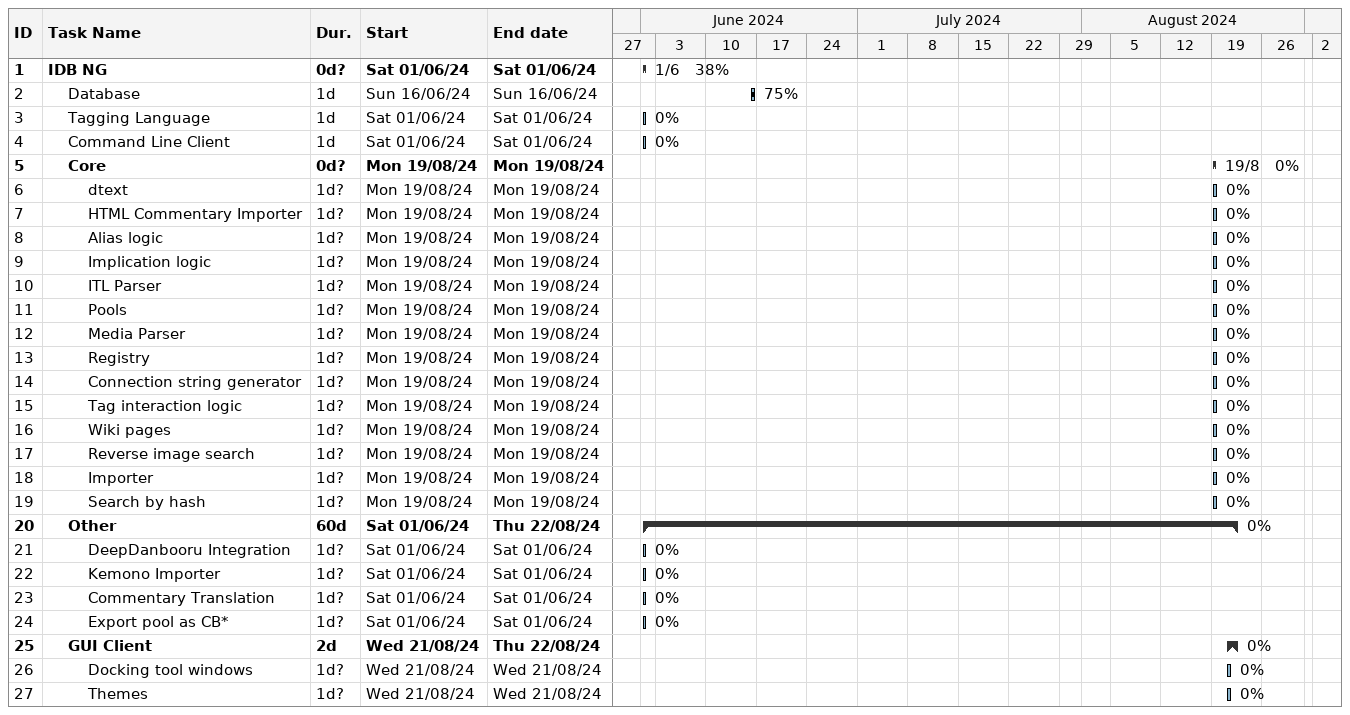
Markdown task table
| ID | Level | Task | Duration | Start | Finish | % complete |
|---|---|---|---|---|---|---|
| 1 | 1 | **IDB NG** | 0d? | 2024-06-01 | 2024-06-01 | 38 |
| 2 | 2 | Database | 1d | 2024-06-16 | 2024-06-16 | 75 |
| 3 | 2 | Tagging Language | 1d | 2024-06-01 | 2024-06-01 | 0 |
| 4 | 2 | Command Line Client | 1d | 2024-06-01 | 2024-06-01 | 0 |
| 5 | 2 | **Core** | 0d? | 2024-08-19 | 2024-08-19 | 0 |
| 6 | 3 | dtext | 1d? | 2024-08-19 | 2024-08-19 | 0 |
| 7 | 3 | HTML Commentary Importer | 1d? | 2024-08-19 | 2024-08-19 | 0 |
| 8 | 3 | Alias logic | 1d? | 2024-08-19 | 2024-08-19 | 0 |
| 9 | 3 | Implication logic | 1d? | 2024-08-19 | 2024-08-19 | 0 |
| 10 | 3 | ITL Parser | 1d? | 2024-08-19 | 2024-08-19 | 0 |
| 11 | 3 | Pools | 1d? | 2024-08-19 | 2024-08-19 | 0 |
| 12 | 3 | Media Parser | 1d? | 2024-08-19 | 2024-08-19 | 0 |
| 13 | 3 | Registry | 1d? | 2024-08-19 | 2024-08-19 | 0 |
| 14 | 3 | Connection string generator | 1d? | 2024-08-19 | 2024-08-19 | 0 |
| 15 | 3 | Tag interaction logic | 1d? | 2024-08-19 | 2024-08-19 | 0 |
| 16 | 3 | Wiki pages | 1d? | 2024-08-19 | 2024-08-19 | 0 |
| 17 | 3 | Reverse image search | 1d? | 2024-08-19 | 2024-08-19 | 0 |
| 18 | 3 | Importer | 1d? | 2024-08-19 | 2024-08-19 | 0 |
| 19 | 3 | Search by hash | 1d? | 2024-08-19 | 2024-08-19 | 0 |
| 20 | 2 | **Other** | 60d | 2024-06-01 | 2024-08-22 | 0 |
| 21 | 3 | DeepDanbooru Integration | 1d? | 2024-06-01 | 2024-06-01 | 0 |
| 22 | 3 | Kemono Importer | 1d? | 2024-06-01 | 2024-06-01 | 0 |
| 23 | 3 | Commentary Translation | 1d? | 2024-06-01 | 2024-06-01 | 0 |
| 24 | 3 | Export pool as CB* | 1d? | 2024-06-01 | 2024-06-01 | 0 |
| 25 | 2 | **GUI Client** | 2d | 2024-08-21 | 2024-08-22 | 0 |
| 26 | 3 | Docking tool windows | 1d? | 2024-08-21 | 2024-08-21 | 0 |
| 27 | 3 | Themes | 1d? | 2024-08-21 | 2024-08-21 | 0 |
